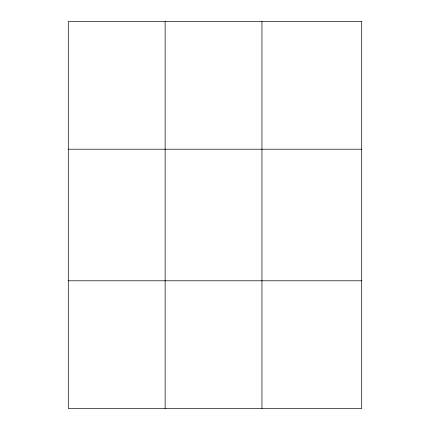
<?xml version="1.0" encoding="UTF-8"?>
<svg xmlns="http://www.w3.org/2000/svg" width="430" height="430" viewBox="0 0 430 430"><rect width="100%" height="100%" fill="white"/><g stroke="black" fill="none" stroke-linecap="round" stroke-linejoin="round"><path stroke-width="0.64" d="M165.12 408.5L165.12 21.5M261.945 408.5L261.945 21.5M68.295 149.21L361.705 149.21M68.295 280.79L361.705 280.79M361.705 21.5L361.705 408.5L68.295 408.5L68.295 21.5L361.705 21.5"/></g></svg>
